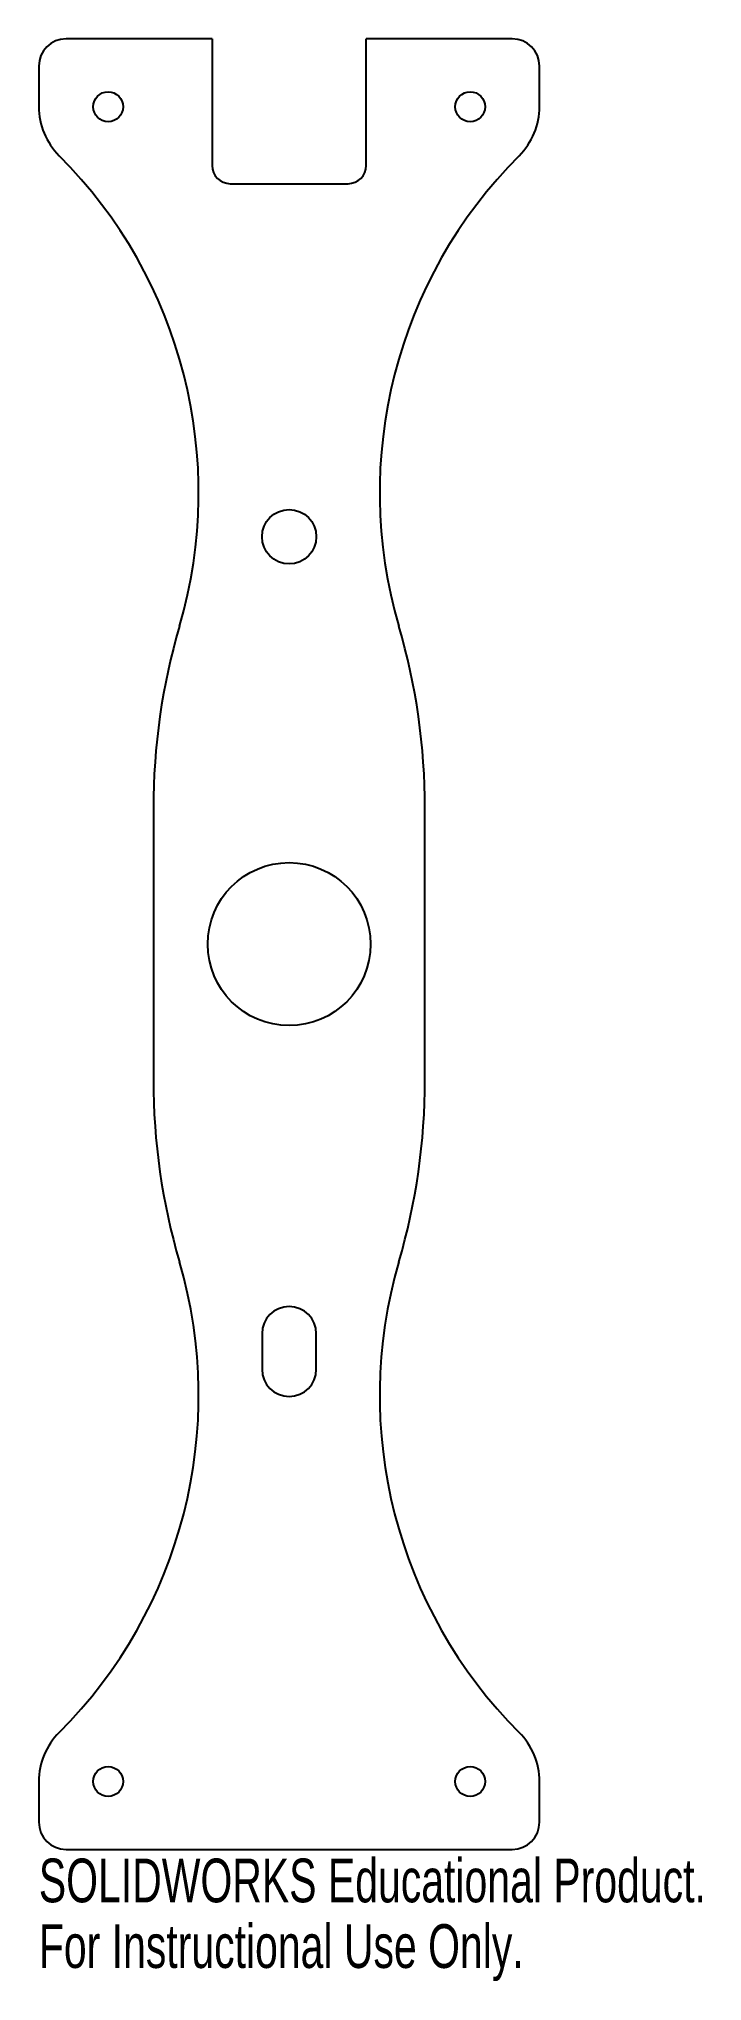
# Model space of a CAD drawing. Header units: millimetres. Extents: x -28 to 46, y -115 to 100.
import ezdxf

# ---------------------------------------------------------------- set-up
doc = ezdxf.new("R2010")
doc.units = ezdxf.units.MM
doc.styles.add('SLDTEXTSTYLE0', font='TXT', dxfattribs={"width": 0.7})

msp = doc.modelspace()

# ---------------------------------------------------------------- linework, layer by layer
at = {"color": 7, "linetype": 'Continuous', "lineweight": 25}
for p, q in [((-8.5, 100), (-24.65, 100)), ((-8.5, 100), (-8.5, 86)), ((8.5, 86), (8.5, 100)), ((24.65, 100), (8.5, 100)), ((-27.65, 97), (-27.65, 92.5)), ((27.65, 92.5), (27.65, 97)), ((-6.5, 84), (6.5, 84)), ((-15, 15), (-15, -15)), ((15, -15), (15, 15)), ((-3, -43.04), (-3, -46.96)), ((3, -46.96), (3, -43.04)), ((-27.65, -92.5), (-27.65, -97)), ((27.65, -97), (27.65, -92.5)), ((-24.65, -100), (24.65, -100))]:
    msp.add_line(p, q, dxfattribs=at)
for centre, radius in [((-20, 92.5), 1.65), ((20, 92.5), 1.65), ((0, 45), 3), ((0, 0), 9), ((-20, -92.5), 1.65), ((20, -92.5), 1.65)]:
    msp.add_circle(centre, radius, dxfattribs=at)
for centre, radius, start, end in [((-24.65, 97), 3, 90, 180), ((24.65, 97), 3, 0, 90), ((-20, 92.5), 7.65, 180, 225), ((20, 92.5), 7.65, 315, 0), ((-62.61, 49.89), 52.61, 343.6888, 45), ((-6.5, 86), 2, 180, 270), ((6.5, 86), 2, 270, 0), ((62.61, 49.89), 52.61, 135, 196.3112), ((56.61, 15), 71.61, 163.6888, 180), ((-56.61, 15), 71.61, 0, 16.3112), ((56.61, -15), 71.61, 180, 196.3112), ((-56.61, -15), 71.61, 343.6888, 0), ((-62.61, -49.89), 52.61, 315, 16.3112), ((62.61, -49.89), 52.61, 163.6888, 225), ((0, -43.04), 3, 0, 180), ((0, -46.96), 3, 180, 0), ((-20, -92.5), 7.65, 135, 180), ((20, -92.5), 7.65, 0, 45), ((-24.65, -97), 3, 180, 270), ((24.65, -97), 3, 270, 0)]:
    msp.add_arc(centre, radius, start, end, dxfattribs=at)

# ---------------------------------------------------------------- texts
at = {"color": 7, "linetype": 'Continuous', "char_height": 4.8336, "attachment_point": 1, "style": 'SLDTEXTSTYLE0'}
for s, insert in [('SOLIDWORKS Educational Product.', (-27.65, -101.02)), ('For Instructional Use Only.', (-27.65, -108.27))]:
    msp.add_mtext(s, dxfattribs=dict(at, insert=insert))

doc.saveas('drawing.dxf')
